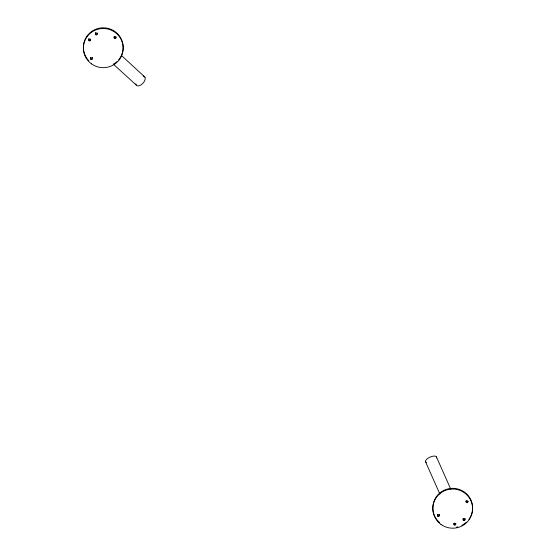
<?xml version="1.0" encoding="UTF-8"?>
<svg xmlns="http://www.w3.org/2000/svg" width="556" height="556" viewBox="0 0 556 556"><rect width="100%" height="100%" fill="white"/><g stroke="black" fill="none" stroke-linecap="round" stroke-linejoin="round"><path stroke-width="0.83" d="M113.202 64.03L136.137 84.957M121.34 55.398L144.956 77.124M436.439 456.879L450.846 489.37M425.548 461.772L439.914 494.159M143.253 76.116A5.97 3.28 -47.5 0 1 142.809 83.421A5.97 3.28 -47.5 0 1 135.852 83.866M88.772 60.764A19.898 19.592 3 0 1 89.064 33.673A19.898 19.592 3 0 1 116.558 32.818A19.898 19.592 3 0 1 118.685 59.826M116.892 61.709A19.898 19.592 3 0 1 113.931 63.961M116.065 36.974A0.994 0.98 3 0 1 114.772 37.808A0.994 0.98 3 0 1 114.209 36.39M97.369 33.04A0.994 0.98 3 0 1 96.772 34.159A0.994 0.98 3 0 1 95.556 33.763A0.994 0.98 3 0 1 95.743 32.519M90.67 39.156A0.994 0.98 3 0 1 89.419 40.192A0.994 0.98 3 0 1 88.87 38.677M92.421 57.532A0.994 0.98 3 0 1 91.497 58.887A0.994 0.98 3 0 1 90.593 57.511M426.417 462.439A5.97 2.426 -23.9 0 1 429.948 457.143A5.97 2.426 -23.9 0 1 436.411 457.949M439.629 522.626A19.898 19.592 3 0 1 437.357 495.472A19.898 19.592 3 0 1 464.83 492.373A19.898 19.592 3 0 1 468.944 519.311M466.352 522.23A19.898 19.592 3 0 1 461.834 525.357M457.845 526.859A19.898 19.592 3 0 1 456.608 527.137M468.006 501.199A0.994 0.98 3 0 1 466.748 501.957A0.994 0.98 3 0 1 466.109 500.643M464.955 518.498A0.994 0.98 3 0 1 464.058 519.923A0.994 0.98 3 0 1 463.204 518.47M455.816 523.495A0.994 0.98 3 0 1 454.836 524.433A0.994 0.98 3 0 1 453.828 523.516M439.421 514.55A0.994 0.98 3 0 1 438.475 515.787A0.994 0.98 3 0 1 437.496 514.571M91.559 63.912A19.898 19.592 3 0 0 123.043 50.165A19.898 19.592 3 0 0 95.159 30.177A19.898 19.592 3 0 0 91.559 63.912M114.453 38.364A0.994 0.98 3 0 0 116.023 37.669A0.994 0.98 3 0 0 114.626 36.675A0.994 0.98 3 0 0 114.453 38.364M95.792 34.75A0.994 0.98 3 0 0 97.356 34.041A0.994 0.98 3 0 0 95.945 33.061A0.994 0.98 3 0 0 95.792 34.75M89.05 40.734A0.994 0.98 3 0 0 90.628 40.053A0.994 0.98 3 0 0 89.238 39.045A0.994 0.98 3 0 0 89.05 40.734M90.885 59.395A0.994 0.98 3 0 0 92.463 58.707A0.994 0.98 3 0 0 91.066 57.713A0.994 0.98 3 0 0 90.885 59.395M441.012 524.44A19.898 19.592 3 0 0 472.496 510.693A19.898 19.592 3 0 0 444.619 490.698A19.898 19.592 3 0 0 441.012 524.44M466.428 502.52A0.994 0.98 3 0 0 467.985 501.797A0.994 0.98 3 0 0 466.567 500.831A0.994 0.98 3 0 0 466.428 502.52M463.461 520.437A0.994 0.98 3 0 0 465.024 519.735A0.994 0.98 3 0 0 463.621 518.748A0.994 0.98 3 0 0 463.461 520.437M454.169 524.92A0.994 0.98 3 0 0 455.774 524.294A0.994 0.98 3 0 0 454.419 523.245A0.994 0.98 3 0 0 454.169 524.92M437.815 516.274A0.994 0.98 3 0 0 439.414 515.648A0.994 0.98 3 0 0 438.058 514.592A0.994 0.98 3 0 0 437.815 516.274"/></g></svg>
